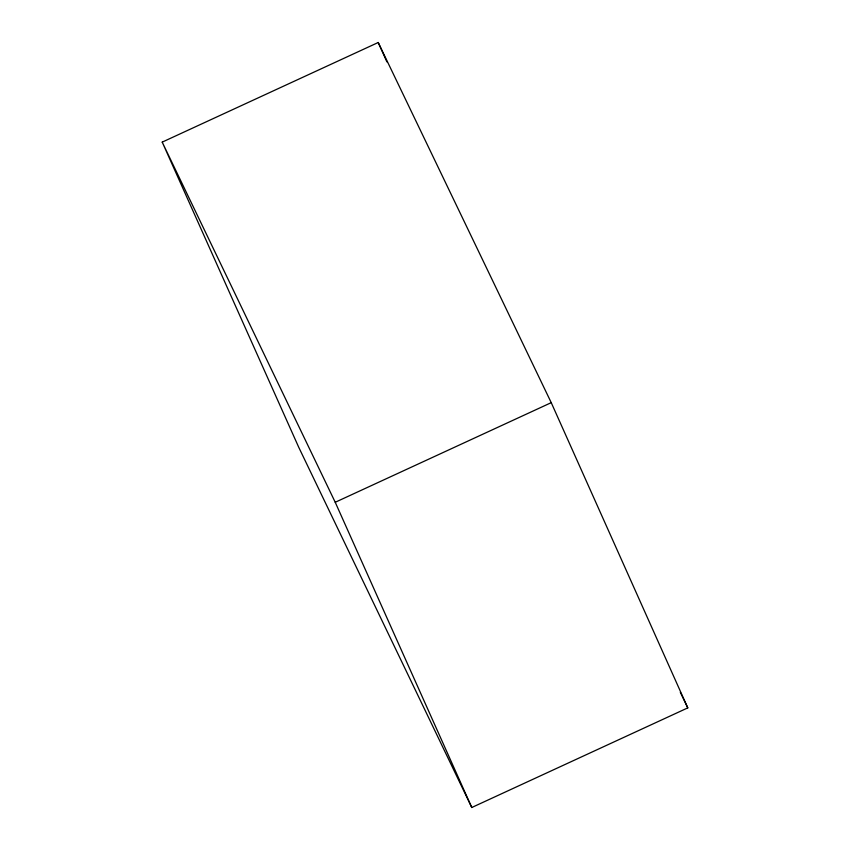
<?xml version="1.0" encoding="UTF-8"?>
<svg xmlns="http://www.w3.org/2000/svg" width="850" height="850" viewBox="0 0 850 850"><rect width="100%" height="100%" fill="white"/><g stroke="black" fill="none" stroke-linecap="round" stroke-linejoin="round"><path stroke-width="1.27" d="M162.212 142.12L378.218 42.5L551.236 402.656L687.788 707.88L471.782 807.5L298.764 447.344L162.212 142.12L335.229 502.276L471.782 807.5M335.229 502.276L551.236 402.656M680.319 692.325L687.788 707.88M378.218 42.5L386.888 61.88"/></g></svg>
